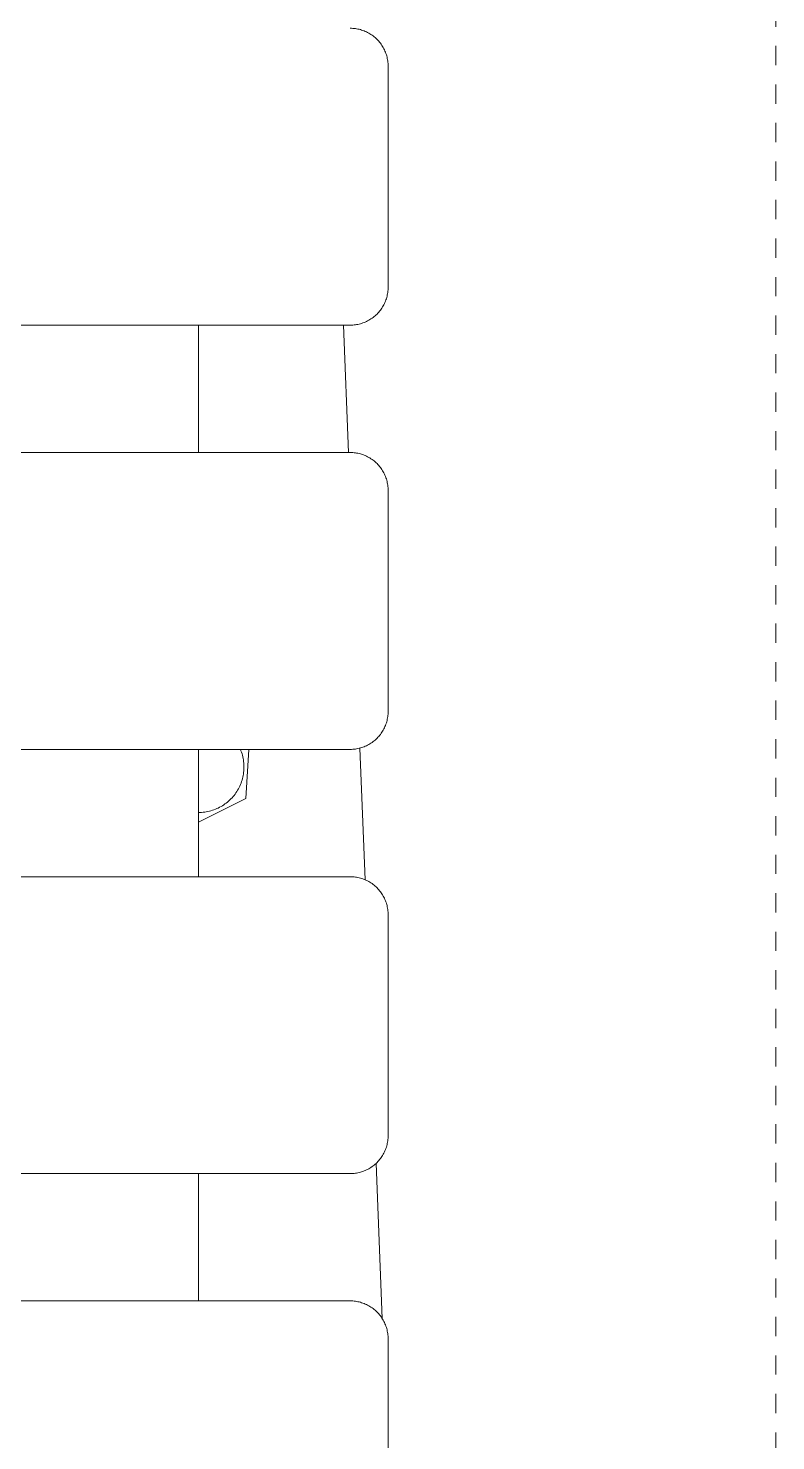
# Model space of a CAD drawing. Header units: inches. Extents: x -6 to 177, y -6 to 113.
# Drawn here: x 23.01 to 26.89, y 5.66 to 13 of the extents above; entities that cross this region are included whole.
import ezdxf

# ---------------------------------------------------------------- set-up
doc = ezdxf.new("R2010")
doc.units = ezdxf.units.IN
doc.linetypes.add('HIDDEN', pattern=[1.905, 1.27, -0.635])
doc.layers.add('ZANO_R', color=7, linetype='Continuous', lineweight=0)
doc.layers.add('ZANO_R_przerywana', color=250, linetype='HIDDEN', lineweight=0)

msp = doc.modelspace()

# ---------------------------------------------------------------- linework, layer by layer
at = {"layer": 'ZANO_R'}
for p, q in [((24.68529, 12.99776), (24.69201, 12.99764)), ((24.69201, 12.99764), (24.69872, 12.9973)), ((24.69872, 12.9973), (24.70542, 12.99673)), ((24.70542, 12.99673), (24.71209, 12.99593)), ((24.71209, 12.99593), (24.71874, 12.9949)), ((24.71874, 12.9949), (24.72534, 12.99364)), ((24.72534, 12.99364), (24.7319, 12.99216)), ((24.7319, 12.99216), (24.7384, 12.99046)), ((24.7384, 12.99046), (24.74484, 12.98854)), ((24.74484, 12.98854), (24.75121, 12.98639)), ((24.75121, 12.98639), (24.75751, 12.98403)), ((24.75751, 12.98403), (24.76372, 12.98146)), ((24.76372, 12.98146), (24.76984, 12.97868)), ((24.76984, 12.97868), (24.77586, 12.97569)), ((24.77586, 12.97569), (24.78177, 12.97249)), ((24.78177, 12.97249), (24.78758, 12.9691)), ((24.78758, 12.9691), (24.79326, 12.96551)), ((24.79326, 12.96551), (24.79882, 12.96173)), ((24.79882, 12.96173), (24.80424, 12.95776)), ((24.80424, 12.95776), (24.80953, 12.9536)), ((24.80953, 12.9536), (24.81467, 12.94927)), ((24.81467, 12.94927), (24.81966, 12.94477)), ((24.81966, 12.94477), (24.82449, 12.9401)), ((24.82449, 12.9401), (24.82916, 12.93526)), ((24.82916, 12.93526), (24.83367, 12.93027)), ((24.83367, 12.93027), (24.838, 12.92513)), ((24.838, 12.92513), (24.84215, 12.91985)), ((24.84215, 12.91985), (24.84612, 12.91442)), ((24.84612, 12.91442), (24.8499, 12.90886)), ((24.8499, 12.90886), (24.85349, 12.90318)), ((24.85349, 12.90318), (24.85689, 12.89738)), ((24.85689, 12.89738), (24.86008, 12.89146)), ((24.86008, 12.89146), (24.86307, 12.88544)), ((24.86307, 12.88544), (24.86586, 12.87932)), ((24.86586, 12.87932), (24.86843, 12.87311)), ((24.86843, 12.87311), (24.87079, 12.86682)), ((24.87079, 12.86682), (24.87293, 12.86045)), ((24.87293, 12.86045), (24.87485, 12.85401)), ((24.87485, 12.85401), (24.87656, 12.8475)), ((24.87656, 12.8475), (24.87804, 12.84094)), ((24.87804, 12.84094), (24.87929, 12.83434)), ((24.87929, 12.83434), (24.88032, 12.8277)), ((24.88032, 12.8277), (24.88112, 12.82102)), ((24.88112, 12.82102), (24.8817, 12.81433)), ((24.8817, 12.81433), (24.88204, 12.80761)), ((24.88204, 12.80761), (24.88215, 12.80089)), ((24.88215, 12.80089), (24.88215, 11.69941)), ((24.88215, 11.69941), (24.88215, 11.65285)), ((24.87293, 11.5933), (24.87079, 11.58693)), ((24.87485, 11.59974), (24.87293, 11.5933)), ((24.87656, 11.60624), (24.87485, 11.59974)), ((24.87804, 11.6128), (24.87656, 11.60624)), ((24.87929, 11.6194), (24.87804, 11.6128)), ((24.88032, 11.62605), (24.87929, 11.6194)), ((24.88112, 11.63272), (24.88032, 11.62605)), ((24.8817, 11.63942), (24.88112, 11.63272)), ((24.88204, 11.64613), (24.8817, 11.63942)), ((24.88215, 11.65285), (24.88204, 11.64613)), ((24.82916, 11.51848), (24.82449, 11.51365)), ((24.83367, 11.52347), (24.82916, 11.51848)), ((24.838, 11.52861), (24.83367, 11.52347)), ((24.84215, 11.5339), (24.838, 11.52861)), ((24.84612, 11.53932), (24.84215, 11.5339)), ((24.8499, 11.54488), (24.84612, 11.53932)), ((24.85349, 11.55056), (24.8499, 11.54488)), ((24.85689, 11.55636), (24.85349, 11.55056)), ((24.86008, 11.56228), (24.85689, 11.55636)), ((24.86307, 11.5683), (24.86008, 11.56228)), ((24.86586, 11.57442), (24.86307, 11.5683)), ((24.86843, 11.58063), (24.86586, 11.57442)), ((24.87079, 11.58693), (24.86843, 11.58063)), ((24.68529, 11.45598), (13.11297, 11.45598)), ((23.89781, 11.45598), (23.89781, 10.79479)), ((24.67584, 10.79479), (24.65007, 11.45598)), ((24.69201, 11.4561), (24.68529, 11.45598)), ((24.69872, 11.45644), (24.69201, 11.4561)), ((24.70542, 11.45702), (24.69872, 11.45644)), ((24.71209, 11.45782), (24.70542, 11.45702)), ((24.71874, 11.45885), (24.71209, 11.45782)), ((24.72534, 11.4601), (24.71874, 11.45885)), ((24.7319, 11.46158), (24.72534, 11.4601)), ((24.7384, 11.46328), (24.7319, 11.46158)), ((24.74484, 11.46521), (24.7384, 11.46328)), ((24.75121, 11.46735), (24.74484, 11.46521)), ((24.75751, 11.46971), (24.75121, 11.46735)), ((24.76372, 11.47228), (24.75751, 11.46971)), ((24.76984, 11.47506), (24.76372, 11.47228)), ((24.77586, 11.47806), (24.76984, 11.47506)), ((24.78177, 11.48125), (24.77586, 11.47806)), ((24.78758, 11.48464), (24.78177, 11.48125)), ((24.79326, 11.48823), (24.78758, 11.48464)), ((24.79882, 11.49202), (24.79326, 11.48823)), ((24.80424, 11.49599), (24.79882, 11.49202)), ((24.80953, 11.50014), (24.80424, 11.49599)), ((24.81467, 11.50447), (24.80953, 11.50014)), ((24.81966, 11.50897), (24.81467, 11.50447)), ((24.82449, 11.51365), (24.81966, 11.50897)), ((13.11297, 10.79479), (24.68529, 10.79479)), ((24.68529, 10.79479), (24.69201, 10.79468)), ((24.69201, 10.79468), (24.69872, 10.79433)), ((24.69872, 10.79433), (24.70542, 10.79376)), ((24.70542, 10.79376), (24.71209, 10.79296)), ((24.71209, 10.79296), (24.71874, 10.79193)), ((24.71874, 10.79193), (24.72534, 10.79067)), ((24.72534, 10.79067), (24.7319, 10.78919)), ((24.7319, 10.78919), (24.7384, 10.78749)), ((24.7384, 10.78749), (24.74484, 10.78557)), ((24.74484, 10.78557), (24.75121, 10.78343)), ((24.75121, 10.78343), (24.75751, 10.78107)), ((24.75751, 10.78107), (24.76372, 10.77849)), ((24.76372, 10.77849), (24.76984, 10.77571)), ((24.76984, 10.77571), (24.77586, 10.77272)), ((24.77586, 10.77272), (24.78177, 10.76953)), ((24.78177, 10.76953), (24.78758, 10.76613)), ((24.78758, 10.76613), (24.79326, 10.76254)), ((24.79326, 10.76254), (24.79882, 10.75876)), ((24.79882, 10.75876), (24.80424, 10.75479)), ((24.80424, 10.75479), (24.80953, 10.75064)), ((24.80953, 10.75064), (24.81467, 10.74631)), ((24.81467, 10.74631), (24.81966, 10.7418)), ((24.81966, 10.7418), (24.82449, 10.73713)), ((24.82449, 10.73713), (24.82916, 10.7323)), ((24.82916, 10.7323), (24.83367, 10.72731)), ((24.83367, 10.72731), (24.838, 10.72216)), ((24.838, 10.72216), (24.84215, 10.71688)), ((24.84215, 10.71688), (24.84612, 10.71145)), ((24.84612, 10.71145), (24.8499, 10.7059)), ((24.8499, 10.7059), (24.85349, 10.70021)), ((24.85349, 10.70021), (24.85689, 10.69441)), ((24.85689, 10.69441), (24.86008, 10.6885)), ((24.86008, 10.6885), (24.86307, 10.68248)), ((24.86307, 10.68248), (24.86586, 10.67636)), ((24.86586, 10.67636), (24.86843, 10.67015)), ((24.86843, 10.67015), (24.87079, 10.66385)), ((24.87079, 10.66385), (24.87293, 10.65748)), ((24.87293, 10.65748), (24.87485, 10.65104)), ((24.87485, 10.65104), (24.87656, 10.64453)), ((24.87656, 10.64453), (24.87804, 10.63798)), ((24.87804, 10.63798), (24.87929, 10.63137)), ((24.87929, 10.63137), (24.88032, 10.62473)), ((24.88032, 10.62473), (24.88112, 10.61806)), ((24.88112, 10.61806), (24.8817, 10.61136)), ((24.8817, 10.61136), (24.88204, 10.60464)), ((24.88204, 10.60464), (24.88215, 10.59792)), ((24.88215, 10.59792), (24.88215, 9.49644)), ((24.88215, 9.49644), (24.88215, 9.44989)), ((24.87293, 9.39033), (24.87079, 9.38396)), ((24.87485, 9.39677), (24.87293, 9.39033)), ((24.87656, 9.40327), (24.87485, 9.39677)), ((24.87804, 9.40983), (24.87656, 9.40327)), ((24.87929, 9.41644), (24.87804, 9.40983)), ((24.88032, 9.42308), (24.87929, 9.41644)), ((24.88112, 9.42975), (24.88032, 9.42308)), ((24.8817, 9.43645), (24.88112, 9.42975)), ((24.88204, 9.44316), (24.8817, 9.43645)), ((24.88215, 9.44989), (24.88204, 9.44316)), ((24.83367, 9.3205), (24.82916, 9.31551)), ((24.838, 9.32564), (24.83367, 9.3205)), ((24.84215, 9.33093), (24.838, 9.32564)), ((24.84612, 9.33635), (24.84215, 9.33093)), ((24.8499, 9.34191), (24.84612, 9.33635)), ((24.85349, 9.3476), (24.8499, 9.34191)), ((24.85689, 9.3534), (24.85349, 9.3476)), ((24.86008, 9.35931), (24.85689, 9.3534)), ((24.86307, 9.36533), (24.86008, 9.35931)), ((24.86586, 9.37145), (24.86307, 9.36533)), ((24.86843, 9.37766), (24.86586, 9.37145)), ((24.87079, 9.38396), (24.86843, 9.37766)), ((24.68529, 9.25302), (13.11297, 9.25302)), ((23.89781, 9.25302), (23.89781, 8.59183)), ((23.89781, 9.25302), (23.89781, 8.59183)), ((24.11554, 9.25302), (24.11857, 9.24544)), ((24.11554, 9.25302), (24.11857, 9.24544)), ((24.11857, 9.24544), (24.12135, 9.23776)), ((24.11857, 9.24544), (24.12135, 9.23776)), ((24.14431, 8.99833), (24.15978, 9.25302)), ((24.14431, 8.99833), (24.15978, 9.25302)), ((24.69201, 9.25313), (24.68529, 9.25302)), ((24.69872, 9.25348), (24.69201, 9.25313)), ((24.70542, 9.25405), (24.69872, 9.25348)), ((24.71209, 9.25485), (24.70542, 9.25405)), ((24.71874, 9.25588), (24.71209, 9.25485)), ((24.72534, 9.25713), (24.71874, 9.25588)), ((24.7319, 9.25861), (24.72534, 9.25713)), ((24.7384, 9.26032), (24.7319, 9.25861)), ((24.76233, 8.57612), (24.73569, 9.25958)), ((24.74484, 9.26224), (24.7384, 9.26032)), ((24.75121, 9.26438), (24.74484, 9.26224)), ((24.75751, 9.26674), (24.75121, 9.26438)), ((24.76372, 9.26931), (24.75751, 9.26674)), ((24.76984, 9.2721), (24.76372, 9.26931)), ((24.77586, 9.27509), (24.76984, 9.2721)), ((24.78177, 9.27828), (24.77586, 9.27509)), ((24.78758, 9.28168), (24.78177, 9.27828)), ((24.79326, 9.28527), (24.78758, 9.28168)), ((24.79882, 9.28905), (24.79326, 9.28527)), ((24.80424, 9.29302), (24.79882, 9.28905)), ((24.80953, 9.29717), (24.80424, 9.29302)), ((24.81467, 9.3015), (24.80953, 9.29717)), ((24.81966, 9.30601), (24.81467, 9.3015)), ((24.82449, 9.31068), (24.81966, 9.30601)), ((24.82916, 9.31551), (24.82449, 9.31068)), ((24.12135, 9.23776), (24.12385, 9.23)), ((24.12135, 9.23776), (24.12385, 9.23)), ((24.12385, 9.23), (24.12609, 9.22215)), ((24.12385, 9.23), (24.12609, 9.22215)), ((24.12609, 9.22215), (24.12806, 9.21423)), ((24.12609, 9.22215), (24.12806, 9.21423)), ((24.12806, 9.21423), (24.12974, 9.20624)), ((24.12806, 9.21423), (24.12974, 9.20624)), ((24.12974, 9.20624), (24.13116, 9.1982)), ((24.12974, 9.20624), (24.13116, 9.1982)), ((24.13116, 9.1982), (24.13229, 9.19012)), ((24.13116, 9.1982), (24.13229, 9.19012)), ((24.13229, 9.19012), (24.13315, 9.182)), ((24.13229, 9.19012), (24.13315, 9.182)), ((24.13315, 9.182), (24.13372, 9.17386)), ((24.13315, 9.182), (24.13372, 9.17386)), ((24.13372, 9.17386), (24.13401, 9.1657)), ((24.13372, 9.17386), (24.13401, 9.1657)), ((24.12624, 9.10108), (24.12402, 9.09323)), ((24.12624, 9.10108), (24.12402, 9.09323)), ((24.12818, 9.10901), (24.12624, 9.10108)), ((24.12818, 9.10901), (24.12624, 9.10108)), ((24.12985, 9.117), (24.12818, 9.10901)), ((24.12985, 9.117), (24.12818, 9.10901)), ((24.13125, 9.12504), (24.12985, 9.117)), ((24.13125, 9.12504), (24.12985, 9.117)), ((24.13236, 9.13312), (24.13125, 9.12504)), ((24.13236, 9.13312), (24.13125, 9.12504)), ((24.1332, 9.14124), (24.13236, 9.13312)), ((24.1332, 9.14124), (24.13236, 9.13312)), ((24.13375, 9.14939), (24.1332, 9.14124)), ((24.13375, 9.14939), (24.1332, 9.14124)), ((24.13402, 9.15754), (24.13375, 9.14939)), ((24.13402, 9.15754), (24.13375, 9.14939)), ((24.13401, 9.1657), (24.13402, 9.15754)), ((24.13401, 9.1657), (24.13402, 9.15754)), ((24.09233, 9.02728), (24.08759, 9.02064)), ((24.09233, 9.02728), (24.08759, 9.02064)), ((24.09685, 9.03408), (24.09233, 9.02728)), ((24.09685, 9.03408), (24.09233, 9.02728)), ((24.10113, 9.04103), (24.09685, 9.03408)), ((24.10113, 9.04103), (24.09685, 9.03408)), ((24.10516, 9.04813), (24.10113, 9.04103)), ((24.10516, 9.04813), (24.10113, 9.04103)), ((24.10895, 9.05536), (24.10516, 9.04813)), ((24.10895, 9.05536), (24.10516, 9.04813)), ((24.11248, 9.06271), (24.10895, 9.05536)), ((24.11248, 9.06271), (24.10895, 9.05536)), ((24.11576, 9.07019), (24.11248, 9.06271)), ((24.11576, 9.07019), (24.11248, 9.06271)), ((24.11878, 9.07777), (24.11576, 9.07019)), ((24.11878, 9.07777), (24.11576, 9.07019)), ((24.12153, 9.08545), (24.11878, 9.07777)), ((24.12153, 9.08545), (24.11878, 9.07777)), ((24.12402, 9.09323), (24.12153, 9.08545)), ((24.12402, 9.09323), (24.12153, 9.08545)), ((23.89781, 8.8753), (24.14431, 8.99833)), ((23.89781, 8.8753), (24.14431, 8.99833)), ((24.00768, 8.95219), (24.00039, 8.94852)), ((24.00768, 8.95219), (24.00039, 8.94852)), ((24.01483, 8.95611), (24.00768, 8.95219)), ((24.01483, 8.95611), (24.00768, 8.95219)), ((24.02185, 8.96028), (24.01483, 8.95611)), ((24.02185, 8.96028), (24.01483, 8.95611)), ((24.02872, 8.96468), (24.02185, 8.96028)), ((24.02872, 8.96468), (24.02185, 8.96028)), ((24.03544, 8.96932), (24.02872, 8.96468)), ((24.03544, 8.96932), (24.02872, 8.96468)), ((24.04199, 8.97419), (24.03544, 8.96932)), ((24.04199, 8.97419), (24.03544, 8.96932)), ((24.04837, 8.97928), (24.04199, 8.97419)), ((24.04837, 8.97928), (24.04199, 8.97419)), ((24.05457, 8.98459), (24.04837, 8.97928)), ((24.05457, 8.98459), (24.04837, 8.97928)), ((24.06058, 8.99011), (24.05457, 8.98459)), ((24.06058, 8.99011), (24.05457, 8.98459)), ((24.0664, 8.99584), (24.06058, 8.99011)), ((24.0664, 8.99584), (24.06058, 8.99011)), ((24.07201, 9.00176), (24.0664, 8.99584)), ((24.07201, 9.00176), (24.0664, 8.99584)), ((24.07742, 9.00787), (24.07201, 9.00176)), ((24.07742, 9.00787), (24.07201, 9.00176)), ((24.08261, 9.01417), (24.07742, 9.00787)), ((24.08261, 9.01417), (24.07742, 9.00787)), ((24.08759, 9.02064), (24.08261, 9.01417)), ((24.08759, 9.02064), (24.08261, 9.01417)), ((23.90597, 8.92523), (23.89781, 8.92509)), ((23.90597, 8.92523), (23.89781, 8.92509)), ((23.91412, 8.92566), (23.90597, 8.92523)), ((23.91412, 8.92566), (23.90597, 8.92523)), ((23.92225, 8.92636), (23.91412, 8.92566)), ((23.92225, 8.92636), (23.91412, 8.92566)), ((23.93035, 8.92734), (23.92225, 8.92636)), ((23.93035, 8.92734), (23.92225, 8.92636)), ((23.93842, 8.92861), (23.93035, 8.92734)), ((23.93842, 8.92861), (23.93035, 8.92734)), ((23.94643, 8.93015), (23.93842, 8.92861)), ((23.94643, 8.93015), (23.93842, 8.92861)), ((23.95439, 8.93197), (23.94643, 8.93015)), ((23.95439, 8.93197), (23.94643, 8.93015)), ((23.96228, 8.93406), (23.95439, 8.93197)), ((23.96228, 8.93406), (23.95439, 8.93197)), ((23.97009, 8.93642), (23.96228, 8.93406)), ((23.97009, 8.93642), (23.96228, 8.93406)), ((23.97782, 8.93905), (23.97009, 8.93642)), ((23.97782, 8.93905), (23.97009, 8.93642)), ((23.98545, 8.94195), (23.97782, 8.93905)), ((23.98545, 8.94195), (23.97782, 8.93905)), ((23.99297, 8.94511), (23.98545, 8.94195)), ((23.99297, 8.94511), (23.98545, 8.94195)), ((24.00039, 8.94852), (23.99297, 8.94511)), ((24.00039, 8.94852), (23.99297, 8.94511)), ((13.11297, 8.59183), (24.68529, 8.59183)), ((24.68529, 8.59183), (24.69201, 8.59171)), ((24.69201, 8.59171), (24.69872, 8.59137)), ((24.69872, 8.59137), (24.70542, 8.59079)), ((24.70542, 8.59079), (24.71209, 8.58999)), ((24.71209, 8.58999), (24.71874, 8.58896)), ((24.71874, 8.58896), (24.72534, 8.58771)), ((24.72534, 8.58771), (24.7319, 8.58623)), ((24.7319, 8.58623), (24.7384, 8.58452)), ((24.7384, 8.58452), (24.74484, 8.5826)), ((24.74484, 8.5826), (24.75121, 8.58046)), ((24.75121, 8.58046), (24.75751, 8.5781)), ((24.75751, 8.5781), (24.76372, 8.57553)), ((24.76372, 8.57553), (24.76984, 8.57274)), ((24.76984, 8.57274), (24.77586, 8.56975)), ((24.77586, 8.56975), (24.78177, 8.56656)), ((24.78177, 8.56656), (24.78758, 8.56316)), ((24.78758, 8.56316), (24.79326, 8.55957)), ((24.79326, 8.55957), (24.79882, 8.55579)), ((24.79882, 8.55579), (24.80424, 8.55182)), ((24.80424, 8.55182), (24.80953, 8.54767)), ((24.80953, 8.54767), (24.81467, 8.54334)), ((24.81467, 8.54334), (24.81966, 8.53884)), ((24.81966, 8.53884), (24.82449, 8.53416)), ((24.82449, 8.53416), (24.82916, 8.52933)), ((24.82916, 8.52933), (24.83367, 8.52434)), ((24.83367, 8.52434), (24.838, 8.5192)), ((24.838, 8.5192), (24.84215, 8.51391)), ((24.84215, 8.51391), (24.84612, 8.50849)), ((24.84612, 8.50849), (24.8499, 8.50293)), ((24.8499, 8.50293), (24.85349, 8.49725)), ((24.85349, 8.49725), (24.85689, 8.49144)), ((24.85689, 8.49144), (24.86008, 8.48553)), ((24.86008, 8.48553), (24.86307, 8.47951)), ((24.86307, 8.47951), (24.86586, 8.47339)), ((24.86586, 8.47339), (24.86843, 8.46718)), ((24.86843, 8.46718), (24.87079, 8.46088)), ((24.87079, 8.46088), (24.87293, 8.45451)), ((24.87293, 8.45451), (24.87485, 8.44807)), ((24.87485, 8.44807), (24.87656, 8.44157)), ((24.87656, 8.44157), (24.87804, 8.43501)), ((24.87804, 8.43501), (24.87929, 8.42841)), ((24.87929, 8.42841), (24.88032, 8.42176)), ((24.88032, 8.42176), (24.88112, 8.41509)), ((24.88112, 8.41509), (24.8817, 8.40839)), ((24.8817, 8.40839), (24.88204, 8.40168)), ((24.88204, 8.40168), (24.88215, 8.39496)), ((24.88215, 8.39496), (24.88215, 7.29347)), ((24.88215, 7.29347), (24.88215, 7.24692)), ((24.87485, 7.1938), (24.87293, 7.18736)), ((24.87656, 7.20031), (24.87485, 7.1938)), ((24.87804, 7.20686), (24.87656, 7.20031)), ((24.87929, 7.21347), (24.87804, 7.20686)), ((24.88032, 7.22011), (24.87929, 7.21347)), ((24.88112, 7.22679), (24.88032, 7.22011)), ((24.8817, 7.23348), (24.88112, 7.22679)), ((24.88204, 7.2402), (24.8817, 7.23348)), ((24.88215, 7.24692), (24.88204, 7.2402)), ((24.83367, 7.11753), (24.82916, 7.11254)), ((24.838, 7.12268), (24.83367, 7.11753)), ((24.84215, 7.12796), (24.838, 7.12268)), ((24.84612, 7.13339), (24.84215, 7.12796)), ((24.8499, 7.13894), (24.84612, 7.13339)), ((24.85349, 7.14463), (24.8499, 7.13894)), ((24.85689, 7.15043), (24.85349, 7.14463)), ((24.86008, 7.15635), (24.85689, 7.15043)), ((24.86307, 7.16237), (24.86008, 7.15635)), ((24.86586, 7.16849), (24.86307, 7.16237)), ((24.86843, 7.1747), (24.86586, 7.16849)), ((24.87079, 7.18099), (24.86843, 7.1747)), ((24.87293, 7.18736), (24.87079, 7.18099)), ((24.68529, 7.05005), (13.11297, 7.05005)), ((23.89781, 7.05005), (23.89781, 6.38886)), ((24.69201, 7.05016), (24.68529, 7.05005)), ((24.69872, 7.05051), (24.69201, 7.05016)), ((24.70542, 7.05108), (24.69872, 7.05051)), ((24.71209, 7.05188), (24.70542, 7.05108)), ((24.71874, 7.05291), (24.71209, 7.05188)), ((24.72534, 7.05417), (24.71874, 7.05291)), ((24.7319, 7.05565), (24.72534, 7.05417)), ((24.7384, 7.05735), (24.7319, 7.05565)), ((24.74484, 7.05927), (24.7384, 7.05735)), ((24.75121, 7.06142), (24.74484, 7.05927)), ((24.75751, 7.06377), (24.75121, 7.06142)), ((24.76372, 7.06635), (24.75751, 7.06377)), ((24.76984, 7.06913), (24.76372, 7.06635)), ((24.77586, 7.07212), (24.76984, 7.06913)), ((24.78177, 7.07531), (24.77586, 7.07212)), ((24.78758, 7.07871), (24.78177, 7.07531)), ((24.79326, 7.0823), (24.78758, 7.07871)), ((24.79882, 7.08608), (24.79326, 7.0823)), ((24.80424, 7.09005), (24.79882, 7.08608)), ((24.80953, 7.0942), (24.80424, 7.09005)), ((24.81467, 7.09854), (24.80953, 7.0942)), ((24.81966, 7.10304), (24.81467, 7.09854)), ((24.82449, 7.10771), (24.81966, 7.10304)), ((24.85113, 6.29807), (24.81975, 7.10312)), ((24.82916, 7.11254), (24.82449, 7.10771)), ((13.11297, 6.38886), (24.68529, 6.38886)), ((24.68529, 6.38886), (24.69201, 6.38874)), ((24.69201, 6.38874), (24.69872, 6.3884)), ((24.69872, 6.3884), (24.70542, 6.38783)), ((24.70542, 6.38783), (24.71209, 6.38702)), ((24.71209, 6.38702), (24.71874, 6.386)), ((24.71874, 6.386), (24.72534, 6.38474)), ((24.72534, 6.38474), (24.7319, 6.38326)), ((24.7319, 6.38326), (24.7384, 6.38156)), ((24.7384, 6.38156), (24.74484, 6.37963)), ((24.74484, 6.37963), (24.75121, 6.37749)), ((24.75121, 6.37749), (24.75751, 6.37513)), ((24.75751, 6.37513), (24.76372, 6.37256)), ((24.76372, 6.37256), (24.76984, 6.36978)), ((24.76984, 6.36978), (24.77586, 6.36679)), ((24.77586, 6.36679), (24.78177, 6.36359)), ((24.78177, 6.36359), (24.78758, 6.3602)), ((24.78758, 6.3602), (24.79326, 6.35661)), ((24.79326, 6.35661), (24.79882, 6.35282)), ((24.79882, 6.35282), (24.80424, 6.34886)), ((24.80424, 6.34886), (24.80953, 6.3447)), ((24.80953, 6.3447), (24.81467, 6.34037)), ((24.81467, 6.34037), (24.81966, 6.33587)), ((24.81966, 6.33587), (24.82449, 6.3312)), ((24.82449, 6.3312), (24.82916, 6.32636)), ((24.82916, 6.32636), (24.83367, 6.32137)), ((24.83367, 6.32137), (24.838, 6.31623)), ((24.838, 6.31623), (24.84215, 6.31094)), ((24.84215, 6.31094), (24.84612, 6.30552)), ((24.84612, 6.30552), (24.8499, 6.29996)), ((24.8499, 6.29996), (24.85349, 6.29428)), ((24.85349, 6.29428), (24.85689, 6.28848)), ((24.85689, 6.28848), (24.86008, 6.28256)), ((24.86008, 6.28256), (24.86307, 6.27654)), ((24.86307, 6.27654), (24.86586, 6.27042)), ((24.86586, 6.27042), (24.86843, 6.26421)), ((24.86843, 6.26421), (24.87079, 6.25792)), ((24.87079, 6.25792), (24.87293, 6.25154)), ((24.87293, 6.25154), (24.87485, 6.2451)), ((24.87485, 6.2451), (24.87656, 6.2386)), ((24.87656, 6.2386), (24.87804, 6.23204)), ((24.87804, 6.23204), (24.87929, 6.22544)), ((24.87929, 6.22544), (24.88032, 6.2188)), ((24.88032, 6.2188), (24.88112, 6.21212)), ((24.88112, 6.21212), (24.8817, 6.20542)), ((24.8817, 6.20542), (24.88204, 6.19871)), ((24.88204, 6.19871), (24.88215, 6.19199)), ((24.88215, 6.19199), (24.88215, 5.09051))]:
    msp.add_line(p, q, dxfattribs=at)
at = {"layer": 'ZANO_R_przerywana', "ltscale": 0.05}
msp.add_line((26.8938, 2.20595), (26.8938, 19.53043), dxfattribs=at)

doc.saveas('drawing.dxf')
